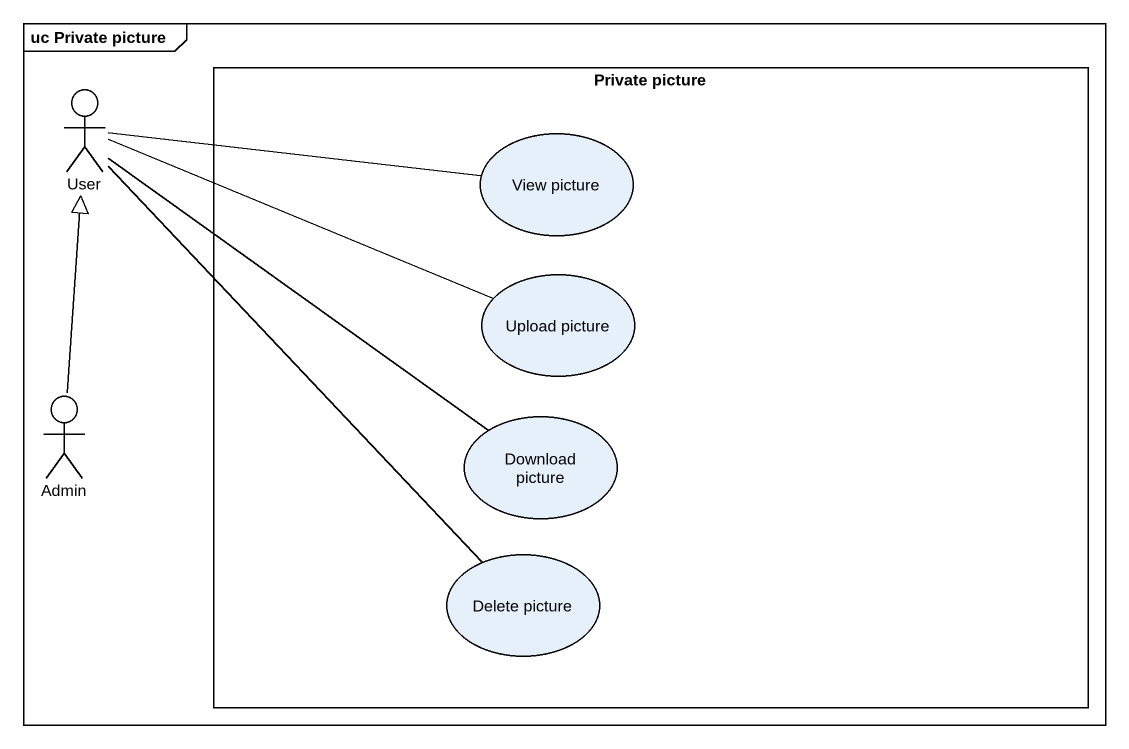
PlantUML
@startuml
mainframe uc Private picture
actor User
rectangle "Private picture" as Private_picture {
  usecase "View picture" as View_picture
  usecase "Upload picture" as Upload_picture
  usecase "Download picture" as Download_picture
  usecase "Delete picture" as Delete_picture
}
actor Admin
User -right- View_picture
User -right- Upload_picture
User -- Download_picture
User -- Delete_picture
Admin -up-|> User
@enduml
